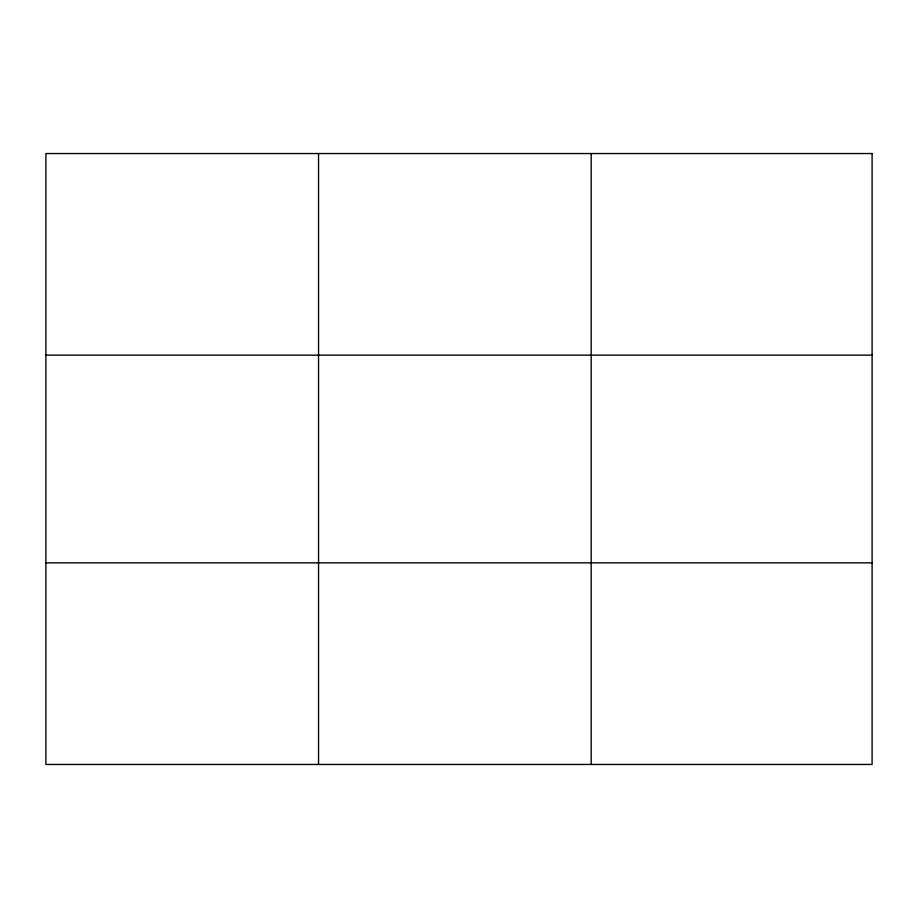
<?xml version="1.0" encoding="UTF-8"?>
<svg xmlns="http://www.w3.org/2000/svg" width="918" height="918" viewBox="0 0 918 918"><rect width="100%" height="100%" fill="white"/><g stroke="black" fill="none" stroke-linecap="round" stroke-linejoin="round"><path stroke-width="1.38" d="M318.546 153.547L318.546 764.453M591.192 153.547L591.192 764.453M45.9 355.151L872.1 355.151M45.9 562.849L872.1 562.849M872.1 153.547L872.1 764.453L45.9 764.453L45.9 153.547L872.1 153.547"/></g></svg>
